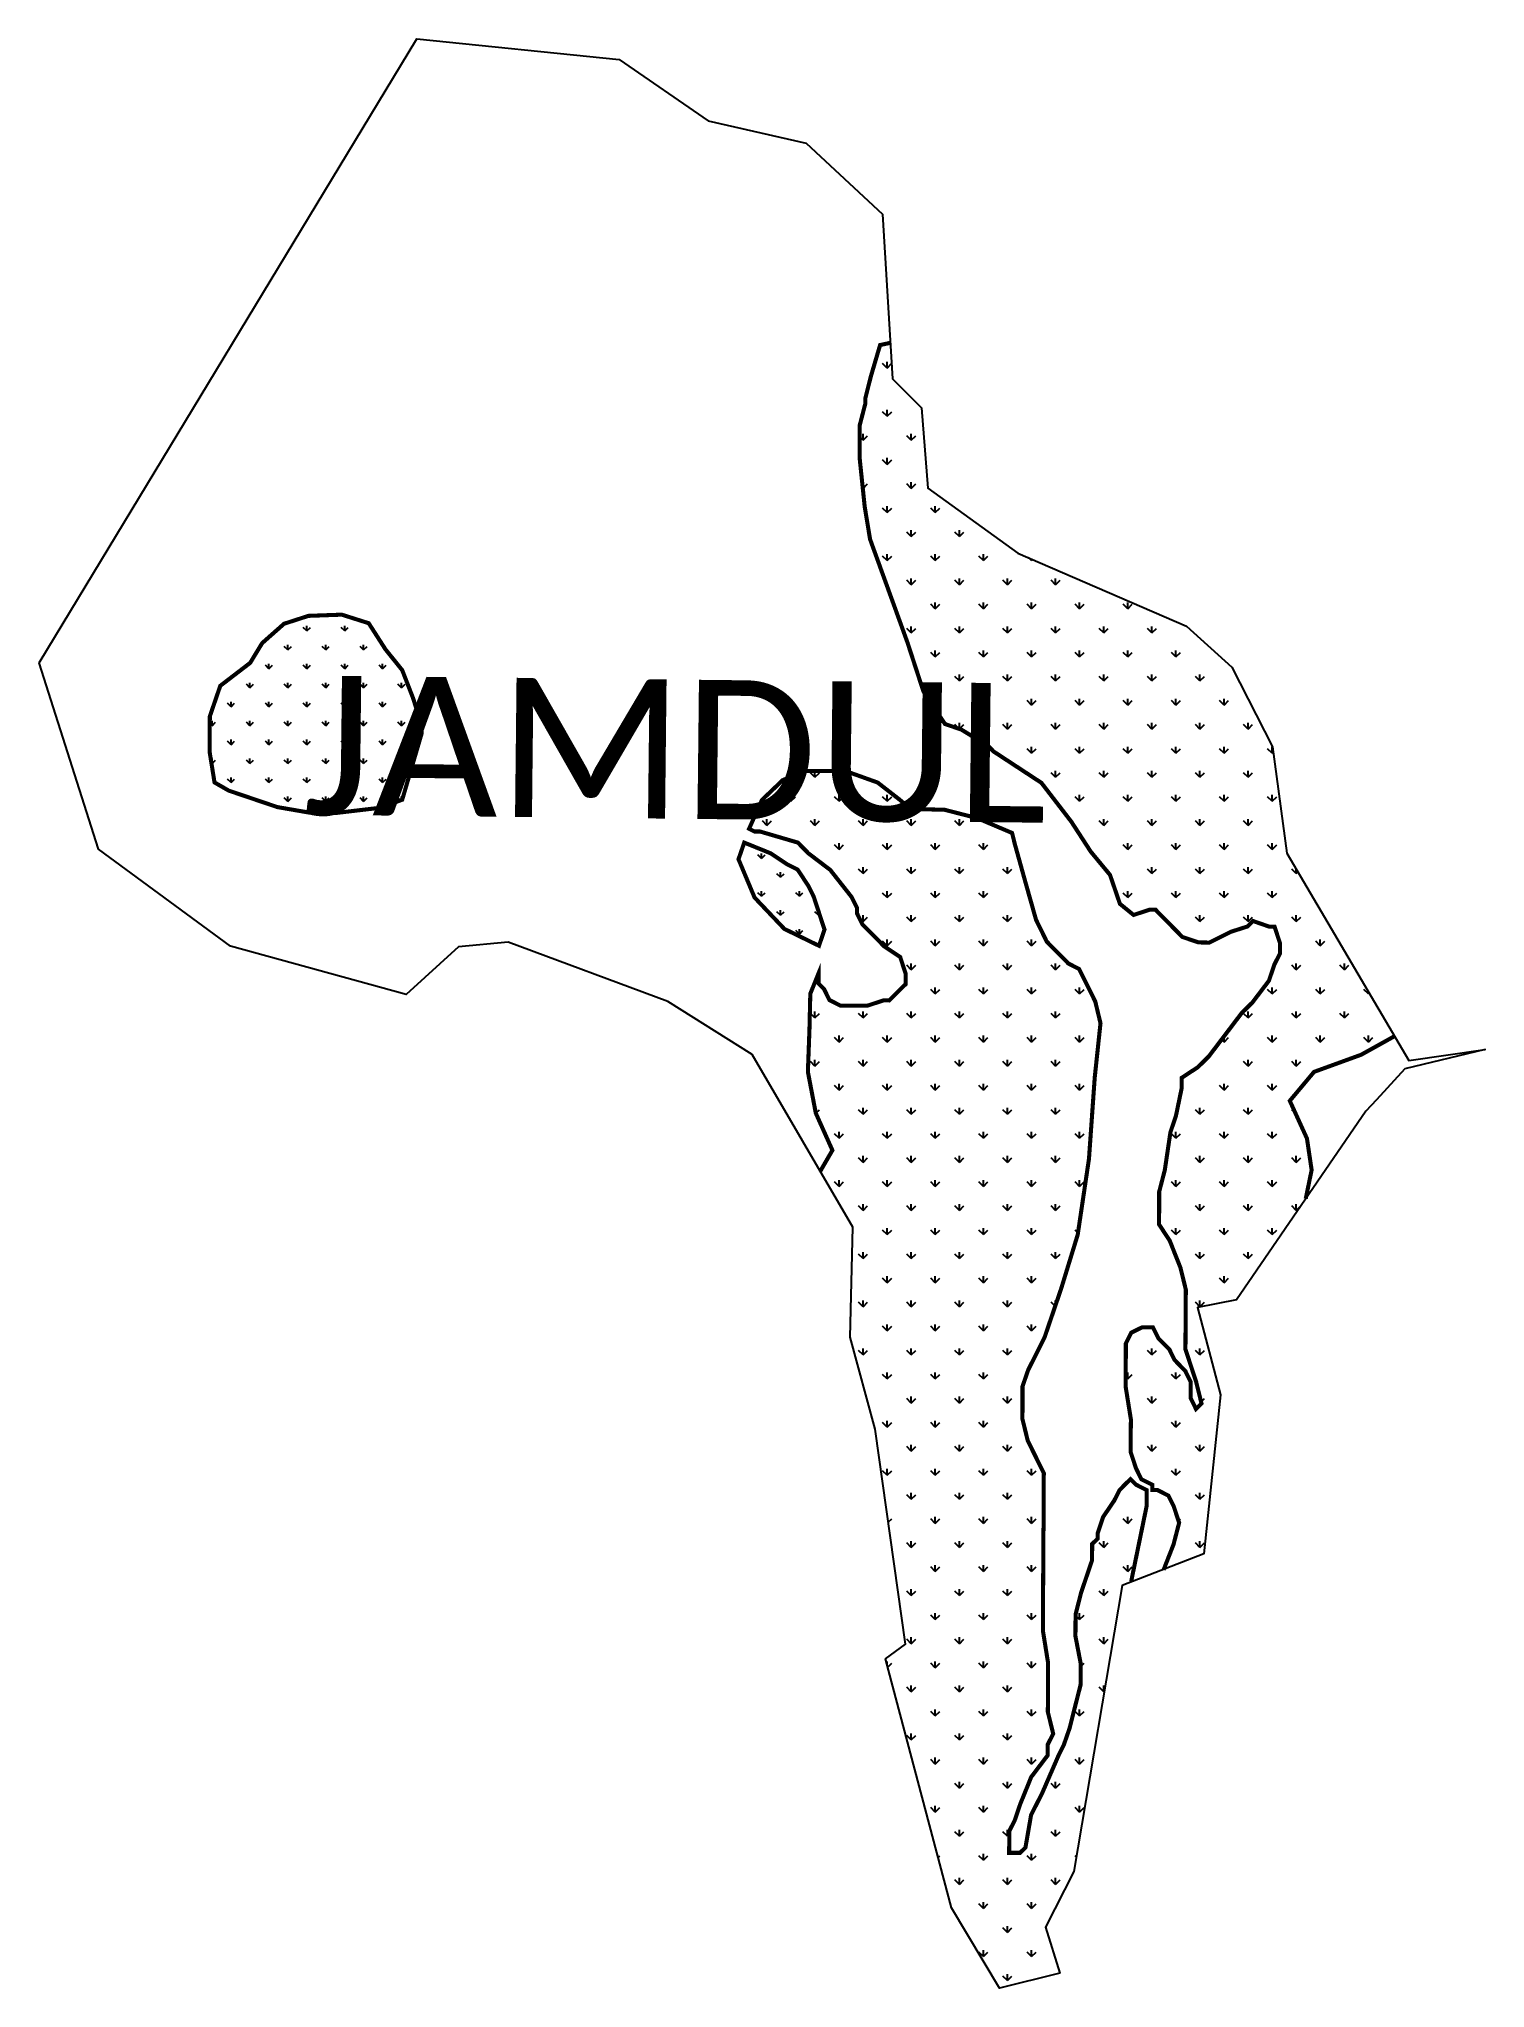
# Model space of a CAD drawing. Header units: metres. Extents: x 332876 to 333955, y 1790909 to 1792363.
import ezdxf

# ---------------------------------------------------------------- set-up
doc = ezdxf.new("R2010")
doc.units = ezdxf.units.M
doc.layers.add('MANGROOVES', color=112, linetype='Continuous')
doc.layers.add('VILLAGE NAME', color=250, linetype='Continuous')
pattern_1 = [(90, (0, 0), (-14.14213562, 14.14213562), [3.75, -24.53427126]), (45, (0, 0), (-14.14213562, 14.14213562), [3.75, -16.25]), (135, (0, 0), (-14.14213562, -14.14213562), [3.75, -16.25])]

msp = doc.modelspace()

# ---------------------------------------------------------------- hatches: boundary and pattern name
at = {"layer": 'MANGROOVES'}
h = msp.add_hatch(dxfattribs=at)
h.set_pattern_fill('GRASS', color=256)
h.paths.add_polyline_path([(333766, 1791894.7), (333732.2, 1791925.4), (333606.4, 1791979.9), (333539.2, 1792028.3), (333534.3, 1792088.3), (333512.8, 1792109.9), (333511.2, 1792136.7), (333503.5, 1792135.1), (333496.6, 1792111.7), (333492.5, 1792095.5), (333492.5, 1792091.5), (333488.3, 1792075.3), (333488.2, 1792051), (333492, 1792014.5), (333496, 1791990.2), (333523.9, 1791913.2), (333535.8, 1791876.7), (333551.9, 1791852.3), (333564, 1791848.2), (333584.2, 1791835.9), (333588.2, 1791831.8), (333623.9, 1791808.4), (333646.3, 1791779.3), (333660.7, 1791757.1), (333675.1, 1791739.7), (333682.5, 1791718.1), (333692.7, 1791709.8), (333704.9, 1791713.8), (333709, 1791713.8), (333713, 1791709.7), (333721, 1791701.6), (333729.1, 1791693.4), (333741.2, 1791689.3), (333749.3, 1791689.2), (333765.5, 1791697.3), (333777.7, 1791701.2), (333781.8, 1791705.3), (333793.9, 1791701.1), (333797.9, 1791701.1), (333801.9, 1791689), (333801.9, 1791680.9), (333797.8, 1791672.8), (333793.7, 1791660.7), (333781.4, 1791644.5), (333773.3, 1791636.5), (333761.1, 1791620.4), (333748.8, 1791604.2), (333740.7, 1791596.2), (333728.5, 1791588.2), (333728.5, 1791580.1), (333724.3, 1791559.8), (333720.2, 1791547.7), (333716, 1791519.4), (333711.8, 1791503.2), (333711.8, 1791491.1), (333711.7, 1791478.9), (333719.7, 1791466.7), (333727.7, 1791446.5), (333731.7, 1791430.2), (333731.5, 1791401.9), (333731.4, 1791385.7), (333739.4, 1791361.4), (333743.4, 1791345.2), (333739.3, 1791341.1), (333735.3, 1791349.3), (333735.3, 1791357.4), (333735.3, 1791361.4), (333731.3, 1791369.5), (333723.3, 1791377.7), (333719.3, 1791385.8), (333711.2, 1791393.9), (333707.2, 1791402), (333699.1, 1791402.1), (333691, 1791398.1), (333686.9, 1791390), (333686.9, 1791381.9), (333686.8, 1791357.6), (333690.7, 1791333.3), (333690.6, 1791325.2), (333690.5, 1791309), (333694.5, 1791296.9), (333698.5, 1791288.7), (333706.6, 1791284.6), (333706.6, 1791280.6), (333710.6, 1791280.6), (333718.7, 1791276.5), (333722.7, 1791268.4), (333726.7, 1791256.2), (333722.5, 1791240), (333715.3, 1791221.5), (333745.2, 1791233), (333757.6, 1791351.7), (333740.4, 1791416.8), (333769.4, 1791422.6), (333821.2, 1791498), (333825.6, 1791519.5), (333822.1, 1791543), (333809.3, 1791571.1), (333827.4, 1791592.7), (333862.6, 1791605.5), (333887.4, 1791619.3), (333807.2, 1791755.9), (333796.5, 1791835.2)])
h = msp.add_hatch(dxfattribs=at)
h.set_pattern_fill('GRASS', color=256, scale=20)
h.set_pattern_definition(pattern_1)
h.paths.add_polyline_path([(333160.8, 1791852.9), (333154.9, 1791871.6), (333146.8, 1791892.5), (333134.3, 1791908), (333121.8, 1791927.5), (333101.7, 1791933.9), (333076.8, 1791933), (333058.6, 1791927.1), (333042.3, 1791912.7), (333033.3, 1791897.9), (333011, 1791880.8), (333003.2, 1791858), (333003, 1791831.8), (333006.7, 1791808.7), (333017.3, 1791802.6), (333053.6, 1791790.3), (333077.9, 1791786.1), (333098.1, 1791786), (333130.5, 1791789.8), (333146.8, 1791795.8), (333161.3, 1791845.2)])
h = msp.add_hatch(dxfattribs=at)
h.set_pattern_fill('GRASS', color=256)
h.paths.add_polyline_path([(333656.1, 1791661.4), (333652, 1791669.5), (333644, 1791673.6), (333635.9, 1791681.8), (333627.9, 1791689.9), (333619.9, 1791706.2), (333611.9, 1791734.5), (333604, 1791762.9), (333602, 1791771), (333575.8, 1791782.1), (333551.6, 1791788.3), (333526.4, 1791788.9), (333518, 1791795.9), (333501.7, 1791808.6), (333478, 1791817.1), (333447.6, 1791817.3), (333430.8, 1791810.4), (333415.3, 1791795.6), (333405.7, 1791774.1), (333409.7, 1791772.1), (333413.8, 1791772.1), (333442.1, 1791763.8), (333450.1, 1791755.7), (333466.3, 1791743.4), (333482.3, 1791723.1), (333486.3, 1791715), (333486.3, 1791710.9), (333490.3, 1791702.8), (333494.3, 1791698.8), (333498.4, 1791694.7), (333506.4, 1791686.5), (333518.5, 1791678.4), (333522.5, 1791666.2), (333522.5, 1791658.1), (333510.2, 1791646), (333506.2, 1791646.1), (333494, 1791642.1), (333485.9, 1791642.1), (333477.8, 1791642.2), (333473.8, 1791642.2), (333465.7, 1791646.3), (333461.7, 1791654.4), (333457.7, 1791658.5), (333457.7, 1791666.6), (333451.4, 1791651), (333450.8, 1791625.3), (333449.6, 1791592.7), (333455.5, 1791561.9), (333467.9, 1791534.2), (333458.8, 1791518.5), (333483.1, 1791476.9), (333481.2, 1791394.8), (333499.8, 1791326), (333522.4, 1791165.6), (333507.6, 1791154.8), (333556.8, 1790968.9), (333592.7, 1790909), (333637.6, 1790920.1), (333627, 1790954.4), (333648.2, 1790995.9), (333684.1, 1791209.5), (333690.9, 1791212.1), (333694.1, 1791228), (333702.4, 1791268.5), (333702.5, 1791280.6), (333694.4, 1791284.7), (333690.4, 1791288.8), (333686.3, 1791284.8), (333682.3, 1791280.7), (333678.2, 1791272.7), (333670, 1791260.6), (333665.9, 1791248.4), (333665.9, 1791244.4), (333661.8, 1791240.4), (333661.7, 1791228.2), (333653.5, 1791204), (333649.4, 1791187.8), (333649.3, 1791171.6), (333653.2, 1791151.3), (333653.1, 1791135.1), (333649, 1791119), (333644.9, 1791102.8), (333640.7, 1791090.7), (333636.7, 1791082.6), (333624.4, 1791054.3), (333616.2, 1791038.2), (333612, 1791013.9), (333607.9, 1791009.9), (333599.8, 1791009.9), (333599.9, 1791018), (333599.9, 1791026.1), (333604, 1791034.2), (333608.1, 1791046.3), (333616.3, 1791066.5), (333628.6, 1791082.7), (333628.6, 1791090.7), (333632.7, 1791098.8), (333628.7, 1791115), (333628.8, 1791131.2), (333628.9, 1791151.5), (333625, 1791175.8), (333625.1, 1791196), (333625.3, 1791228.4), (333625.4, 1791244.6), (333625.4, 1791248.7), (333625.5, 1791252.7), (333625.5, 1791268.9), (333625.6, 1791285.1), (333625.7, 1791293.2), (333621.7, 1791301.3), (333613.7, 1791317.5), (333609.7, 1791333.8), (333609.8, 1791341.9), (333609.8, 1791345.9), (333609.8, 1791350), (333609.8, 1791354), (333609.8, 1791358), (333614, 1791370.2), (333626.2, 1791394.4), (333638.6, 1791430.8), (333651, 1791471.2), (333659.4, 1791527.8), (333663.7, 1791588.5), (333668, 1791629), (333664.1, 1791645.2)])
h = msp.add_hatch(dxfattribs=at)
h.set_pattern_fill('GRASS', color=256, scale=20)
h.set_pattern_definition(pattern_1)
h.paths.add_polyline_path([(333454, 1791723.3), (333450, 1791731.4), (333442, 1791743.6), (333433.9, 1791747.7), (333421.8, 1791755.8), (333402.1, 1791763.8), (333397.8, 1791751.4), (333409.8, 1791722.8), (333432, 1791699.4), (333457.9, 1791686.8), (333462, 1791698.9), (333458, 1791711.1)])

# ---------------------------------------------------------------- linework, layer by layer
at = {"color": 3}
msp.add_lwpolyline([(332875.7, 1791898), (333157.7, 1792363.5), (333308.7, 1792348.3), (333375.2, 1792302.3), (333448.2, 1792285.7), (333505.3, 1792232.7), (333512.8, 1792109.9), (333534.3, 1792088.3), (333539.2, 1792028.3), (333606.4, 1791979.9), (333732.2, 1791925.4), (333766, 1791894.7), (333796.5, 1791835.2), (333807.2, 1791755.9), (333898.1, 1791601.1), (333955, 1791609.3), (333895.1, 1791594.9), (333874, 1791571.9), (333866, 1791563.3), (333769.4, 1791422.6), (333740.4, 1791416.8), (333757.6, 1791351.7), (333745.2, 1791233), (333684.1, 1791209.5), (333648.2, 1790995.9), (333627, 1790954.4), (333637.6, 1790920.1), (333592.7, 1790909), (333556.8, 1790968.9), (333507.6, 1791154.8), (333522.4, 1791165.6), (333499.8, 1791326), (333481.2, 1791394.8), (333483.1, 1791476.9), (333408.1, 1791605.7), (333345.1, 1791645.2), (333225.9, 1791689.6), (333188.8, 1791686.1), (333149.7, 1791650.4), (333018.6, 1791686.4), (332920, 1791759), (332875.7, 1791898)], dxfattribs=at)
at = {"layer": 'MANGROOVES', "const_width": 3.04, "flags": 128}
for points in [[(333511.4, 1792136.8), (333503.5, 1792135.1), (333496.6, 1792111.7), (333492.5, 1792095.5), (333492.5, 1792091.5), (333488.3, 1792075.3), (333488.2, 1792051), (333492, 1792014.5), (333496, 1791990.2), (333523.9, 1791913.2), (333535.8, 1791876.7), (333551.9, 1791852.3), (333564, 1791848.2), (333584.2, 1791835.9), (333588.2, 1791831.8), (333623.9, 1791808.4), (333646.3, 1791779.3), (333660.7, 1791757.1), (333675.1, 1791739.7), (333682.5, 1791718.1), (333692.7, 1791709.8), (333704.9, 1791713.8), (333709, 1791713.8), (333713, 1791709.7), (333721, 1791701.6), (333729.1, 1791693.4), (333741.2, 1791689.3), (333749.3, 1791689.2), (333765.5, 1791697.3), (333777.7, 1791701.2), (333781.8, 1791705.3), (333793.9, 1791701.1), (333797.9, 1791701.1), (333801.9, 1791689), (333801.9, 1791680.9), (333797.8, 1791672.8), (333793.7, 1791660.7), (333781.4, 1791644.5), (333773.3, 1791636.5), (333761.1, 1791620.4), (333748.8, 1791604.2), (333740.7, 1791596.2), (333728.5, 1791588.2), (333728.5, 1791580.1), (333724.3, 1791559.8), (333720.2, 1791547.7), (333716, 1791519.4), (333711.8, 1791503.2), (333711.8, 1791491.1), (333711.7, 1791478.9), (333719.7, 1791466.7), (333727.7, 1791446.5), (333731.7, 1791430.2), (333731.5, 1791401.9), (333731.4, 1791385.7), (333739.4, 1791361.4), (333743.4, 1791345.2), (333739.3, 1791341.1), (333735.3, 1791349.3), (333735.3, 1791357.4), (333735.3, 1791361.4), (333731.3, 1791369.5), (333723.3, 1791377.7), (333719.3, 1791385.8), (333711.2, 1791393.9), (333707.2, 1791402), (333699.1, 1791402.1), (333691, 1791398.1), (333686.9, 1791390), (333686.9, 1791381.9), (333686.8, 1791357.6), (333690.7, 1791333.3), (333690.6, 1791325.2), (333690.5, 1791309), (333694.5, 1791296.9), (333698.5, 1791288.7), (333706.6, 1791284.6), (333706.6, 1791280.6), (333710.6, 1791280.6), (333718.7, 1791276.5), (333722.7, 1791268.4), (333726.7, 1791256.2), (333722.5, 1791240), (333715.1, 1791221.1)], [(333690.9, 1791212.4), (333694.1, 1791228), (333702.4, 1791268.5), (333702.5, 1791280.6), (333694.4, 1791284.7), (333690.4, 1791288.8), (333686.3, 1791284.8), (333682.3, 1791280.7), (333678.2, 1791272.7), (333670, 1791260.6), (333665.9, 1791248.4), (333665.9, 1791244.4), (333661.8, 1791240.4), (333661.7, 1791228.2), (333653.5, 1791204), (333649.4, 1791187.8), (333649.3, 1791171.6), (333653.2, 1791151.3), (333653.1, 1791135.1), (333649, 1791119), (333644.9, 1791102.8), (333640.7, 1791090.7), (333636.7, 1791082.6), (333624.4, 1791054.3), (333616.2, 1791038.2), (333612, 1791013.9), (333607.9, 1791009.9), (333599.8, 1791009.9), (333599.9, 1791018), (333599.9, 1791026.1), (333604, 1791034.2), (333608.1, 1791046.3), (333616.3, 1791066.5), (333628.6, 1791082.7), (333628.6, 1791090.7), (333632.7, 1791098.8), (333628.7, 1791115), (333628.8, 1791131.2), (333628.9, 1791151.5), (333625, 1791175.8), (333625.1, 1791196), (333625.3, 1791228.4), (333625.4, 1791244.6), (333625.4, 1791248.7), (333625.5, 1791252.7), (333625.5, 1791268.9), (333625.6, 1791285.1), (333625.7, 1791293.2), (333621.7, 1791301.3), (333613.7, 1791317.5), (333609.7, 1791333.8), (333609.8, 1791341.9), (333609.8, 1791345.9), (333609.8, 1791350), (333609.8, 1791354), (333609.8, 1791358), (333614, 1791370.2), (333626.2, 1791394.4), (333638.6, 1791430.8), (333651, 1791471.2), (333659.4, 1791527.8), (333663.7, 1791588.5), (333668, 1791629), (333664.1, 1791645.2), (333656.1, 1791661.4), (333652, 1791669.5), (333644, 1791673.6), (333635.9, 1791681.8), (333627.9, 1791689.9), (333619.9, 1791706.2), (333611.9, 1791734.5), (333604, 1791762.9), (333602, 1791771), (333575.8, 1791782.1), (333551.6, 1791788.3), (333526.4, 1791788.9), (333518, 1791795.9), (333501.7, 1791808.6), (333478, 1791817.1), (333447.6, 1791817.3), (333430.8, 1791810.4), (333415.3, 1791795.6), (333405.7, 1791774.1), (333409.7, 1791772.1), (333413.8, 1791772.1), (333442.1, 1791763.8), (333450.1, 1791755.7), (333466.3, 1791743.4), (333482.3, 1791723.1), (333486.3, 1791715), (333486.3, 1791710.9), (333490.3, 1791702.8), (333494.3, 1791698.8), (333498.4, 1791694.7), (333506.4, 1791686.5), (333518.5, 1791678.4), (333522.5, 1791666.2), (333522.5, 1791658.1), (333510.2, 1791646), (333506.2, 1791646.1), (333494, 1791642.1), (333485.9, 1791642.1), (333477.8, 1791642.2), (333473.8, 1791642.2), (333465.7, 1791646.3), (333461.7, 1791654.4), (333457.7, 1791658.5), (333457.7, 1791666.6), (333451.4, 1791651), (333450.8, 1791625.3), (333449.6, 1791592.7), (333455.5, 1791561.9), (333467.9, 1791534.2), (333458.8, 1791518.5)], [(333821.2, 1791498.1), (333825.6, 1791519.5), (333822.1, 1791543), (333809.3, 1791571.1), (333827.4, 1791592.7), (333862.6, 1791605.5), (333887.4, 1791619.3)]]:
    msp.add_lwpolyline(points, dxfattribs=at)
for points in [[(333160.8, 1791852.9), (333154.9, 1791871.6), (333146.8, 1791892.5), (333134.3, 1791908), (333121.8, 1791927.5), (333101.7, 1791933.9), (333076.8, 1791933), (333058.6, 1791927.1), (333042.3, 1791912.7), (333033.3, 1791897.9), (333011, 1791880.8), (333003.2, 1791858), (333003, 1791831.8), (333006.7, 1791808.7), (333017.3, 1791802.6), (333053.6, 1791790.3), (333077.9, 1791786.1), (333098.1, 1791786), (333130.5, 1791789.8), (333146.8, 1791795.8), (333161.3, 1791845.2)], [(333454, 1791723.3), (333450, 1791731.4), (333442, 1791743.6), (333433.9, 1791747.7), (333421.8, 1791755.8), (333402.1, 1791763.8), (333397.8, 1791751.4), (333409.8, 1791722.8), (333432, 1791699.4), (333457.9, 1791686.8), (333462, 1791698.9), (333458, 1791711.1)]]:
    msp.add_lwpolyline(points, close=True, dxfattribs=at)

# ---------------------------------------------------------------- texts
at = {"layer": 'VILLAGE NAME', "insert": (333073.7, 1791888.5), "char_height": 103.843, "attachment_point": 1, "rotation": 359.3742}
msp.add_mtext_dynamic_manual_height_columns('{\\fCalibri|b0|i0|c0|p34;JAMDUL}', width=1024.702, gutter_width=519.2, heights=[0], dxfattribs=at)

doc.saveas('drawing.dxf')
